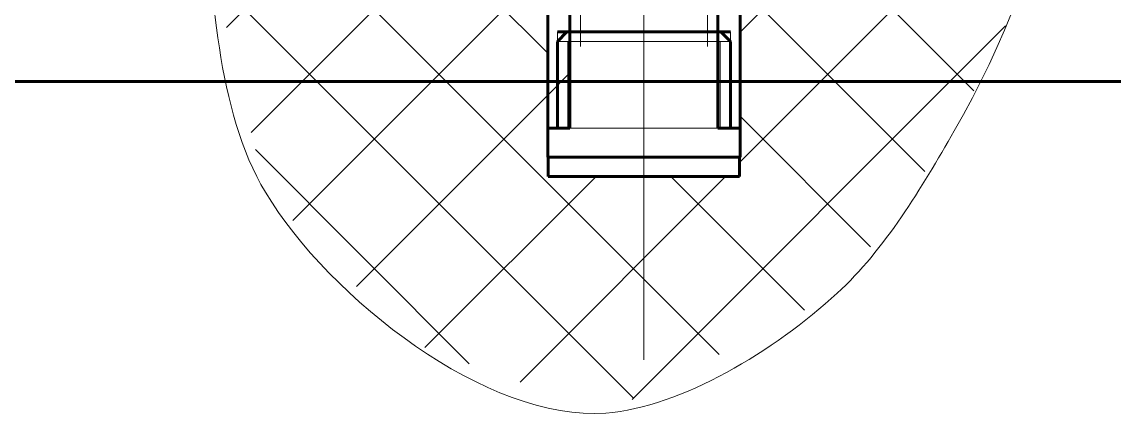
# Model space of a CAD drawing. Header units: millimetres. Extents: x -68 to 2520, y 0 to 297.
# Drawn here: x 934.48 to 946.41, y 202.68 to 207.05 of the extents above; entities that cross this region are included whole.
import ezdxf

# ---------------------------------------------------------------- set-up
doc = ezdxf.new("R2010")
doc.units = ezdxf.units.MM
for name, pattern in [('K5LT_AXLED', [13.660316, 9.160316, -1.5, 1.5, -1.5]), ('K5LT_BASIC', [0]), ('K5LT_DASHED', [6, 4, -2]), ('K5LT_THIN', [0]), ('K5LT_THIN_INCLUDED_TO_HATCHING', [0])]:
    doc.linetypes.add(name, pattern=pattern)
doc.layers.add('Системный слой', color=7, linetype='Continuous')
pattern_1 = [(45, (0, 0), (-2.12132, 2.12132), [])]
pattern_2 = [(45, (0, 0), (-0.7071068, 0.7071068), []), (135, (0, 0), (-0.7071068, -0.7071068), [])]

# ---------------------------------------------------------------- blocks, each defined once
blk = doc.blocks.new('U18')
at = {"layer": 'Системный слой'}
h = blk.add_hatch(dxfattribs=at)
h.set_pattern_fill('Неметалл', angle=45, style=0, pattern_type=0)
h.set_pattern_definition(pattern_2)
h.paths.add_polyline_path([(942.325, 205.886), (942.325, 212.186), (946.042, 212.186), (945.279, 207.118), (944.663, 205.857), (943.385, 204.086), (940.859, 202.779), (938.722, 203.551), (937.143, 205.189), (936.529, 207.782), (936.475, 208.511), (936.475, 210.647), (936.09, 212.186), (940.225, 212.186), (940.225, 205.886), (940.225, 205.571), (940.23, 205.571), (940.23, 205.361), (942.319, 205.361), (942.319, 205.571), (942.325, 205.571)])
h = blk.add_hatch(dxfattribs=at)
h.set_pattern_fill('Металл', angle=45, style=0, pattern_type=0)
h.set_pattern_definition(pattern_1)
h.paths.add_polyline_path([(942.083, 212.186), (942.325, 212.186), (942.325, 205.886), (942.083, 205.886)])
h.paths.add_polyline_path([(940.225, 212.186), (940.466, 212.186), (940.466, 205.886), (940.225, 205.886)])
at = {"layer": 'Системный слой', "color": 30, "linetype": 'K5LT_AXLED', "lineweight": 18, "true_color": 0xff8000}
for p, q in [((941.275, 203.361), (941.275, 214.606)), ((940.582, 213.299), (940.582, 206.779)), ((941.968, 213.299), (941.968, 206.779))]:
    blk.add_line(p, q, dxfattribs=at)
at = {"layer": 'Системный слой', "color": 5, "linetype": 'K5LT_BASIC', "lineweight": 60, "true_color": 0x0000ff}
for p, q in [((940.225, 212.186), (940.225, 205.886)), ((940.466, 212.186), (940.466, 205.886)), ((942.083, 212.186), (942.083, 205.886)), ((942.325, 212.186), (942.325, 205.886)), ((940.33, 206.936), (940.466, 206.936)), ((940.435, 206.936), (940.33, 206.831)), ((940.435, 206.936), (942.115, 206.936)), ((940.678, 206.936), (940.52, 206.936)), ((940.846, 206.936), (940.688, 206.936)), ((941.015, 206.936), (940.856, 206.936)), ((941.184, 206.936), (941.024, 206.936)), ((941.609, 206.936), (941.45, 206.936)), ((941.777, 206.936), (941.619, 206.936)), ((941.945, 206.936), (941.787, 206.936)), ((942.083, 206.936), (942.22, 206.936)), ((942.115, 206.936), (942.22, 206.831)), ((940.33, 205.886), (940.33, 206.831)), ((942.22, 205.886), (942.22, 206.831)), ((940.466, 205.886), (940.225, 205.886)), ((940.225, 205.886), (940.33, 205.886)), ((940.225, 205.571), (940.225, 205.886)), ((942.325, 205.886), (942.083, 205.886)), ((942.22, 205.886), (942.325, 205.886)), ((942.325, 205.571), (942.325, 205.886)), ((942.325, 205.571), (940.225, 205.571)), ((940.23, 205.571), (940.23, 205.361)), ((942.319, 205.361), (942.319, 205.571)), ((942.319, 205.361), (940.23, 205.361))]:
    blk.add_line(p, q, dxfattribs=at)
at = {"layer": 'Системный слой', "color": 7, "linetype": 'K5LT_THIN', "lineweight": 18}
for p, q in [((940.33, 205.886), (940.33, 206.936)), ((942.22, 205.886), (942.22, 206.936)), ((940.443, 206.831), (940.443, 205.886)), ((942.106, 206.831), (942.106, 205.886))]:
    blk.add_line(p, q, dxfattribs=at)
at = {"layer": 'Системный слой', "color": 7, "linetype": 'K5LT_DASHED', "lineweight": 18}
for p, q in [((940.33, 206.831), (942.22, 206.831)), ((940.33, 205.886), (940.273, 205.886)), ((942.22, 205.886), (940.33, 205.886)), ((942.276, 205.886), (942.22, 205.886))]:
    blk.add_line(p, q, dxfattribs=at)
at = {"layer": 'Системный слой', "color": 7, "linetype": 'K5LT_THIN_INCLUDED_TO_HATCHING', "lineweight": 18}
blk.add_open_spline([(946.028, 212.396), (946.212, 209.935), (945.757, 207.755), (944.663, 205.857), (944.305, 205.236), (943.907, 204.565), (943.385, 204.086), (942.706, 203.461), (941.683, 202.842), (940.859, 202.779), (939.576, 202.68), (937.845, 204.021), (937.143, 205.189), (936.606, 206.083), (936.561, 207.39), (936.475, 208.511), (936.421, 209.218), (936.574, 209.948), (936.475, 210.647), (936.391, 211.24), (936.236, 211.823), (936.011, 212.396)], degree=3, knots=[0, 0, 0, 0, 1, 1, 1, 2, 2, 2, 3, 3, 3, 4, 4, 4, 5, 5, 5, 6, 6, 6, 7, 7, 7, 7], dxfattribs=at)
blk = doc.blocks.new('U31')
at = {"layer": 'Системный слой'}
h = blk.add_hatch(dxfattribs=at)
h.set_pattern_fill('Неметалл', angle=45, style=0, pattern_type=0)
h.set_pattern_definition(pattern_2)
h.paths.add_polyline_path([(942.325, 205.886), (942.325, 212.186), (946.042, 212.186), (945.279, 207.118), (944.663, 205.857), (943.385, 204.086), (940.859, 202.779), (938.722, 203.551), (937.143, 205.189), (936.529, 207.782), (936.475, 208.511), (936.475, 210.647), (936.09, 212.186), (940.225, 212.186), (940.225, 205.886), (940.225, 205.571), (940.23, 205.571), (940.23, 205.361), (942.319, 205.361), (942.319, 205.571), (942.325, 205.571)])
h = blk.add_hatch(dxfattribs=at)
h.set_pattern_fill('Металл', angle=45, style=0, pattern_type=0)
h.set_pattern_definition(pattern_1)
h.paths.add_polyline_path([(942.083, 212.186), (942.325, 212.186), (942.325, 205.886), (942.083, 205.886)])
h.paths.add_polyline_path([(940.225, 212.186), (940.466, 212.186), (940.466, 205.886), (940.225, 205.886)])
at = {"layer": 'Системный слой', "color": 30, "linetype": 'K5LT_AXLED', "lineweight": 18, "true_color": 0xff8000}
for p, q in [((941.275, 203.361), (941.275, 214.606)), ((940.582, 213.299), (940.582, 206.779)), ((941.968, 213.299), (941.968, 206.779))]:
    blk.add_line(p, q, dxfattribs=at)
at = {"layer": 'Системный слой', "color": 5, "linetype": 'K5LT_BASIC', "lineweight": 60, "true_color": 0x0000ff}
for p, q in [((940.225, 212.186), (940.225, 205.886)), ((940.466, 212.186), (940.466, 205.886)), ((942.083, 212.186), (942.083, 205.886)), ((942.325, 212.186), (942.325, 205.886)), ((940.33, 206.936), (940.466, 206.936)), ((940.435, 206.936), (940.33, 206.831)), ((940.435, 206.936), (942.115, 206.936)), ((940.678, 206.936), (940.52, 206.936)), ((940.846, 206.936), (940.688, 206.936)), ((941.015, 206.936), (940.856, 206.936)), ((941.184, 206.936), (941.024, 206.936)), ((941.609, 206.936), (941.45, 206.936)), ((941.777, 206.936), (941.619, 206.936)), ((941.945, 206.936), (941.787, 206.936)), ((942.083, 206.936), (942.22, 206.936)), ((942.115, 206.936), (942.22, 206.831)), ((940.33, 205.886), (940.33, 206.831)), ((942.22, 205.886), (942.22, 206.831)), ((940.466, 205.886), (940.225, 205.886)), ((940.225, 205.886), (940.33, 205.886)), ((940.225, 205.571), (940.225, 205.886)), ((942.325, 205.886), (942.083, 205.886)), ((942.22, 205.886), (942.325, 205.886)), ((942.325, 205.571), (942.325, 205.886)), ((942.325, 205.571), (940.225, 205.571)), ((940.23, 205.571), (940.23, 205.361)), ((942.319, 205.361), (942.319, 205.571)), ((942.319, 205.361), (940.23, 205.361))]:
    blk.add_line(p, q, dxfattribs=at)
at = {"layer": 'Системный слой', "color": 7, "linetype": 'K5LT_THIN', "lineweight": 18}
for p, q in [((940.33, 205.886), (940.33, 206.936)), ((942.22, 205.886), (942.22, 206.936)), ((940.443, 206.831), (940.443, 205.886)), ((942.106, 206.831), (942.106, 205.886))]:
    blk.add_line(p, q, dxfattribs=at)
at = {"layer": 'Системный слой', "color": 7, "linetype": 'K5LT_DASHED', "lineweight": 18}
for p, q in [((940.33, 206.831), (942.22, 206.831)), ((940.33, 205.886), (940.273, 205.886)), ((942.22, 205.886), (940.33, 205.886)), ((942.276, 205.886), (942.22, 205.886))]:
    blk.add_line(p, q, dxfattribs=at)
at = {"layer": 'Системный слой', "color": 7, "linetype": 'K5LT_THIN_INCLUDED_TO_HATCHING', "lineweight": 18}
blk.add_open_spline([(946.028, 212.396), (946.212, 209.935), (945.757, 207.755), (944.663, 205.857), (944.305, 205.236), (943.907, 204.565), (943.385, 204.086), (942.706, 203.461), (941.683, 202.842), (940.859, 202.779), (939.576, 202.68), (937.845, 204.021), (937.143, 205.189), (936.606, 206.083), (936.561, 207.39), (936.475, 208.511), (936.421, 209.218), (936.574, 209.948), (936.475, 210.647), (936.391, 211.24), (936.236, 211.823), (936.011, 212.396)], degree=3, knots=[0, 0, 0, 0, 1, 1, 1, 2, 2, 2, 3, 3, 3, 4, 4, 4, 5, 5, 5, 6, 6, 6, 7, 7, 7, 7], dxfattribs=at)

msp = doc.modelspace()

# ---------------------------------------------------------------- linework, layer by layer
at = {"layer": 'Системный слой', "color": 5, "linetype": 'K5LT_BASIC', "lineweight": 60, "true_color": 0x0000ff}
msp.add_line((1002.83456, 206.39632), (924.83456, 206.39632), dxfattribs=at)
msp.add_line((1002.83456, 206.39632), (924.83456, 206.39632), dxfattribs=at)

# ---------------------------------------------------------------- block references
at = {"layer": 'Системный слой'}
for name in ['U18', 'U31']:
    msp.add_blockref(name, (0, 0), dxfattribs=at)

doc.saveas('drawing.dxf')
